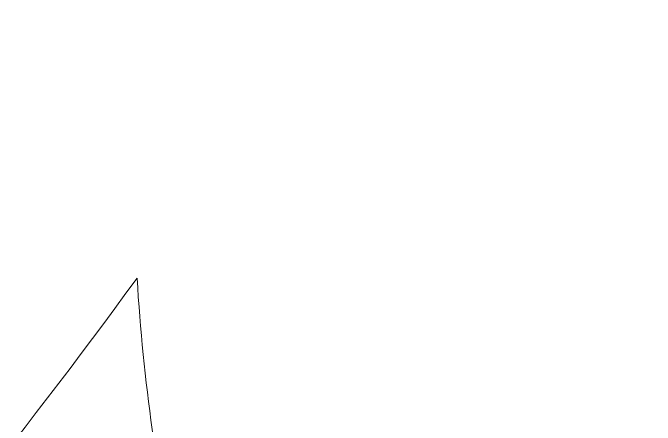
# Model space of a CAD drawing. Header units: millimetres. Extents: x -1200 to 1200, y -590 to 590.
# Drawn here: x -91.93 to -62.2, y -513.78 to -494.72 of the extents above; entities that cross this region are included whole.
import ezdxf

# ---------------------------------------------------------------- set-up
doc = ezdxf.new("R2010")
doc.units = ezdxf.units.MM
doc.header["$MEASUREMENT"] = 0
doc.layers.add('Layer 1', color=7, linetype='Continuous')

msp = doc.modelspace()

# ---------------------------------------------------------------- linework, layer by layer
at = {"layer": 'Layer 1', "color": 250, "lineweight": 20}
msp.add_open_spline([(-57.8852, -590.0266), (-57.8852, -590.0266), (-366.0384, -590.0266), (-366.0384, -590.0266), (-367.4761, -588.2254), (-368.8781, -586.3054), (-370.2404, -584.2692), (-372.0386, -581.5863), (-373.7647, -578.7084), (-375.4123, -575.6487), (-377.1038, -572.5045), (-378.7169, -569.1784), (-380.2452, -565.6898), (-380.9481, -564.0852), (-381.601, -562.3767), (-382.1909, -560.5837), (-382.762, -558.8622), (-383.2705, -557.0497), (-383.7193, -555.1788), (-384.1649, -553.3013), (-384.5477, -551.3654), (-384.8616, -549.3776), (-385.188, -547.3052), (-385.4484, -545.1939), (-385.6368, -543.0502), (-385.8816, -540.2697), (-386.0164, -537.4503), (-386.0415, -534.6245), (-386.0667, -531.9674), (-385.9788, -529.3105), (-385.7842, -526.6794), (-385.5866, -524.055), (-385.279, -521.4694), (-384.8679, -518.9488), (-384.4317, -516.2919), (-383.8918, -513.7128), (-383.2548, -511.2377), (-382.4702, -508.2039), (-381.5821, -505.2871), (-380.5935, -502.5131), (-379.6207, -499.7782), (-378.5536, -497.1927), (-377.3956, -494.7761), (-376.0305, -491.9242), (-374.6402, -489.1178), (-373.228, -486.3633), (-371.8095, -483.5959), (-370.3691, -480.8804), (-368.9067, -478.2169), (-366.4117, -480.8935), (-363.9074, -483.5374), (-361.3968, -486.1619), (-358.8641, -488.7994), (-356.3253, -491.4174), (-353.777, -494.003), (-351.2287, -496.5885), (-348.6774, -499.1481), (-346.1164, -501.6751), (-343.5306, -504.2282), (-340.9384, -506.7552), (-338.3399, -509.2498), (-335.7414, -511.7445), (-333.1366, -514.213), (-330.5256, -516.6556), (-327.8894, -519.1177), (-325.2439, -521.5538), (-322.5953, -523.9639), (-319.9465, -526.3676), (-317.2915, -528.7453), (-314.6302, -531.0969), (-311.9408, -533.4681), (-309.245, -535.8198), (-306.5429, -538.1324), (-298.0069, -544.7652), (-289.3263, -550.5989), (-280.5329, -555.614), (-271.8745, -560.5512), (-263.1092, -564.6634), (-254.2656, -567.9376), (-245.4251, -571.2117), (-236.5156, -573.6413), (-227.5652, -575.2329), (-218.4517, -576.844), (-209.3067, -577.6106), (-200.1618, -577.5261), (-193.3298, -577.4611), (-186.5041, -576.7335), (-179.7034, -575.3368), (-173.0472, -573.9726), (-166.4223, -571.9458), (-159.857, -569.2628), (-153.2949, -566.5798), (-146.7955, -563.2407), (-140.3872, -559.2649), (-133.8753, -555.2242), (-127.4607, -550.5404), (-121.1621, -545.2394), (-115.0143, -540.0618), (-108.9919, -534.2541), (-103.1234, -527.8358), (-97.3082, -521.4759), (-91.653, -514.5183), (-86.1767, -506.9826), (-86.0355, -509.3538), (-85.8001, -511.6925), (-85.4737, -513.9792), (-85.1568, -516.2009), (-84.7519, -518.3642), (-84.2592, -520.4495), (-83.5719, -523.3729), (-82.8533, -526.2702), (-82.1032, -529.1286), (-81.3783, -531.9154), (-80.6219, -534.6634), (-79.8375, -537.3789), (-79.0528, -540.0878), (-78.2369, -542.7708), (-77.3959, -545.4083), (-76.5736, -547.9938), (-75.7199, -550.5339), (-74.8412, -553.0415), (-73.0839, -558.0372), (-71.2166, -562.8574), (-69.2425, -567.4958), (-67.3062, -572.0497), (-65.2664, -576.4152), (-63.1292, -580.5663), (-61.4382, -583.8562), (-59.6902, -587.0116), (-57.8852, -590.0266)], degree=3, knots=[0, 0, 0, 0, 0.0232558, 0.0232558, 0.0232558, 0.0465116, 0.0465116, 0.0465116, 0.0697674, 0.0697674, 0.0697674, 0.0930233, 0.0930233, 0.0930233, 0.1162791, 0.1162791, 0.1162791, 0.1395349, 0.1395349, 0.1395349, 0.1627907, 0.1627907, 0.1627907, 0.1860465, 0.1860465, 0.1860465, 0.2093023, 0.2093023, 0.2093023, 0.2325581, 0.2325581, 0.2325581, 0.255814, 0.255814, 0.255814, 0.2790698, 0.2790698, 0.2790698, 0.3023256, 0.3023256, 0.3023256, 0.3255814, 0.3255814, 0.3255814, 0.3488372, 0.3488372, 0.3488372, 0.372093, 0.372093, 0.372093, 0.3953488, 0.3953488, 0.3953488, 0.4186047, 0.4186047, 0.4186047, 0.4418605, 0.4418605, 0.4418605, 0.4651163, 0.4651163, 0.4651163, 0.4883721, 0.4883721, 0.4883721, 0.5116279, 0.5116279, 0.5116279, 0.5348837, 0.5348837, 0.5348837, 0.5581395, 0.5581395, 0.5581395, 0.5813953, 0.5813953, 0.5813953, 0.6046512, 0.6046512, 0.6046512, 0.627907, 0.627907, 0.627907, 0.6511628, 0.6511628, 0.6511628, 0.6744186, 0.6744186, 0.6744186, 0.6976744, 0.6976744, 0.6976744, 0.7209302, 0.7209302, 0.7209302, 0.744186, 0.744186, 0.744186, 0.7674419, 0.7674419, 0.7674419, 0.7906977, 0.7906977, 0.7906977, 0.8139535, 0.8139535, 0.8139535, 0.8372093, 0.8372093, 0.8372093, 0.8604651, 0.8604651, 0.8604651, 0.8837209, 0.8837209, 0.8837209, 0.9069767, 0.9069767, 0.9069767, 0.9302326, 0.9302326, 0.9302326, 0.9534884, 0.9534884, 0.9534884, 0.9767442, 0.9767442, 0.9767442, 1, 1, 1, 1], dxfattribs=at)

doc.saveas('drawing.dxf')
